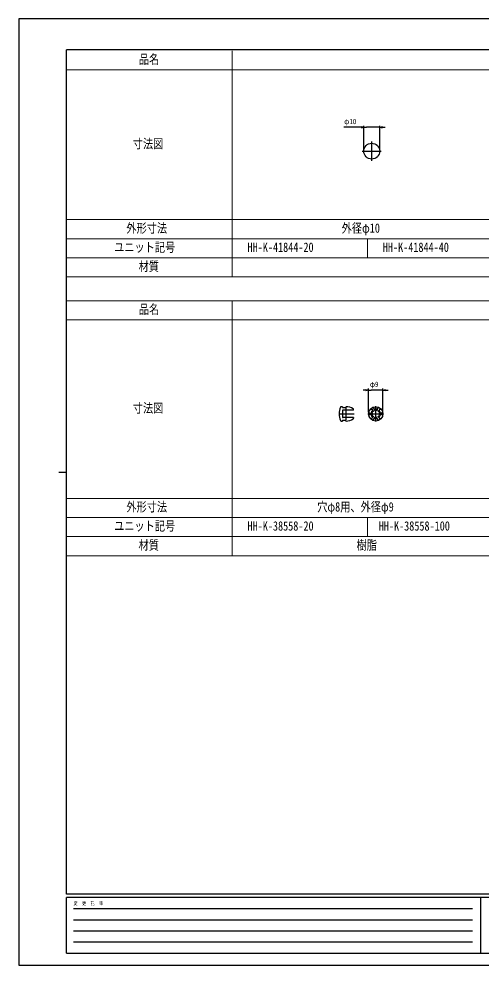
# Model space of a CAD drawing. Units: millimetres on the paper. Extents: x -420 to 420, y -297 to 297.
# Drawn here: x -420 to -130, y -297 to 297 of the extents above; entities that cross this region are included whole.
import ezdxf
from ezdxf.enums import TextEntityAlignment as Align

# ---------------------------------------------------------------- set-up
doc = ezdxf.new("R2010")
doc.units = ezdxf.units.MM
doc.layers.add('0-1_TABLE1', color=7, linetype='Continuous', lineweight=18)
for name, color, linetype in [('0-3_YKK_12', 2, 'Continuous'), ('0-4_YKK_13', 4, 'Continuous'), ('0-5_YKK_D', 6, 'Continuous'), ('0-6_YKK_ZWAK', 7, 'Continuous')]:
    doc.layers.add(name, color=color, linetype=linetype)
doc.styles.add('ＭＳ ゴシック', font='')
doc.styles.get('ＭＳ ゴシック').set_extended_font_data('MS Gothic')

msp = doc.modelspace()

# ---------------------------------------------------------------- linework, layer by layer
at = {"layer": '0-1_TABLE1'}
for p, q in [((-286.498, 277), (-286.498, 135)), ((-390.498, 265), (363.502, 265)), ((-390.498, 171), (363.502, 171)), ((-390.498, 159), (363.502, 159)), ((-201.498, 159), (-201.498, 147)), ((-390.498, 147), (363.502, 147)), ((-390.498, 135), (363.502, 135)), ((-390.498, 120), (363.502, 120)), ((-286.498, 120), (-286.498, -40)), ((-390.498, 108), (363.502, 108)), ((-390.498, -4), (363.502, -4)), ((-390.498, -16), (363.502, -16)), ((-201.498, -16), (-201.498, -28)), ((-390.498, -28), (363.502, -28)), ((-390.498, -40), (363.502, -40))]:
    msp.add_line(p, q, dxfattribs=at)
at = {"layer": '0-3_YKK_12'}
for p, q in [((-198.834, 207.971), (-198.834, 219.971)), ((-204.834, 213.971), (-192.834, 213.971)), ((-214.996, 45.34), (-214.996, 53.57)), ((-196.302, 44.17), (-196.302, 53.97)), ((-219.596, 49.07), (-209.833, 49.07)), ((-201.202, 49.07), (-191.402, 49.07)), ((-214.796, 45.57), (-215.196, 45.57))]:
    msp.add_line(p, q, dxfattribs=at)
for start, end in [(133.55505, 166.44495), (193.55505, 226.44495), (73.55505, 106.44495), (13.55505, 46.44495), (313.55505, 346.44495), (253.55505, 286.44495)]:
    msp.add_arc((-196.302, 49.07), 2.974, start, end, dxfattribs=at)
at = {"layer": '0-4_YKK_13'}
for p, q in [((-217.296, 53.57), (-218.078, 53.57)), ((-217.296, 53.57), (-217.296, 52.97)), ((-214.996, 53.57), (-215.296, 52.97)), ((-217.296, 52.97), (-215.296, 52.97)), ((-217.296, 50.97), (-217.296, 47.17)), ((-210.296, 51.47), (-216.796, 51.47)), ((-210.296, 51.47), (-210.296, 51.784)), ((-200.143, 49.748), (-200.751, 49.748)), ((-200.751, 48.393), (-200.143, 48.393)), ((-200.143, 49.748), (-199.115, 49.566)), ((-200.143, 48.393), (-199.115, 48.574)), ((-199.667, 52.058), (-198.809, 52.058)), ((-199.115, 49.566), (-198.173, 49.4)), ((-199.115, 48.574), (-198.173, 48.741)), ((-198.809, 52.058), (-198.138, 51.259)), ((-198.138, 51.259), (-197.524, 50.526)), ((-198.138, 46.882), (-197.524, 47.615)), ((-197.841, 53.299), (-197.279, 51.755)), ((-197.279, 51.755), (-196.952, 50.856)), ((-195.325, 51.755), (-195.652, 50.856)), ((-194.763, 53.299), (-195.325, 51.755)), ((-194.466, 51.259), (-195.081, 50.526)), ((-194.466, 46.882), (-195.081, 47.615)), ((-193.795, 52.058), (-194.466, 51.259)), ((-193.489, 49.566), (-194.431, 49.4)), ((-193.489, 48.574), (-194.431, 48.741)), ((-193.795, 52.058), (-192.937, 52.058)), ((-192.462, 49.748), (-193.489, 49.566)), ((-192.462, 48.393), (-193.489, 48.574)), ((-191.854, 49.748), (-192.462, 49.748)), ((-192.462, 48.393), (-191.854, 48.393)), ((-218.078, 44.57), (-217.296, 44.57)), ((-217.296, 45.17), (-215.296, 45.17)), ((-217.296, 45.17), (-217.296, 44.57)), ((-210.296, 46.67), (-216.796, 46.67)), ((-214.996, 44.57), (-215.296, 45.17)), ((-210.296, 46.67), (-210.296, 46.357)), ((-199.667, 46.083), (-198.809, 46.083)), ((-198.809, 46.083), (-198.138, 46.882)), ((-197.841, 44.842), (-197.279, 46.386)), ((-197.279, 46.386), (-196.952, 47.285)), ((-195.325, 46.386), (-195.652, 47.285)), ((-194.763, 44.842), (-195.325, 46.386)), ((-193.795, 46.083), (-194.466, 46.882)), ((-193.795, 46.083), (-192.937, 46.083))]:
    msp.add_line(p, q, dxfattribs=at)
for centre, radius in [((-198.834, 213.971), 5), ((-196.302, 49.07), 4.5)]:
    msp.add_circle(centre, radius, dxfattribs=at)
for centre, radius, start, end in [((-218.078, 53.07), 0.5, 90, 159.64559), ((-214.996, 45.57), 8, 55.9442, 90), ((-207.296, 49.07), 12, 159.64559, 200.35441), ((-216.796, 50.97), 0.5, 90, 180), ((-210.796, 51.784), 0.5, 0, 55.9442), ((-199.029, 50.059), 0.5, 260, 340.07181), ((-199.029, 48.082), 0.5, 19.92819, 100), ((-196.302, 49.07), 2.4, 139.92819, 160.07181), ((-196.302, 49.07), 2.4, 199.92819, 220.07181), ((-198.521, 50.937), 0.5, 319.92819, 40), ((-198.521, 47.204), 0.5, 320, 40.07181), ((-196.809, 51.926), 0.5, 200, 280.07181), ((-196.302, 49.07), 2.4, 79.92819, 100.07181), ((-195.795, 51.926), 0.5, 259.92819, 340), ((-194.083, 50.937), 0.5, 140, 220.07181), ((-194.083, 47.204), 0.5, 139.92819, 220), ((-196.302, 49.07), 2.4, 19.92819, 40.07181), ((-196.302, 49.07), 2.4, 319.92819, 340.07181), ((-193.576, 50.059), 0.5, 199.92819, 280), ((-193.576, 48.082), 0.5, 80, 160.07181), ((-218.078, 45.07), 0.5, 200.35441, 270), ((-216.796, 47.17), 0.5, 180, 270), ((-214.996, 52.57), 8, 270, 304.0558), ((-210.796, 46.357), 0.5, 304.0558, 0), ((-196.809, 46.215), 0.5, 79.92819, 160), ((-196.302, 49.07), 2.4, 259.92819, 280.07181), ((-195.795, 46.215), 0.5, 20, 100.07181)]:
    msp.add_arc(centre, radius, start, end, dxfattribs=at)
at = {"layer": '0-5_YKK_D'}
for p, q in [((-203.834, 228.971), (-216.414, 228.971)), ((-205.534, 228.971), (-207.234, 228.971)), ((-203.834, 228.971), (-205.534, 228.971)), ((-203.834, 214.971), (-203.834, 229.971)), ((-203.834, 228.971), (-202.134, 228.971)), ((-195.534, 228.971), (-202.134, 228.971)), ((-193.834, 228.971), (-195.534, 228.971)), ((-193.834, 214.971), (-193.834, 229.971)), ((-193.834, 228.971), (-192.134, 228.971)), ((-192.134, 228.971), (-190.434, 228.971)), ((-202.502, 63.97), (-204.202, 63.97)), ((-200.802, 63.97), (-202.502, 63.97)), ((-200.802, 50.07), (-200.802, 64.97)), ((-200.802, 63.97), (-199.102, 63.97)), ((-193.502, 63.97), (-199.102, 63.97)), ((-191.802, 63.97), (-193.502, 63.97)), ((-191.802, 50.07), (-191.802, 64.97)), ((-191.802, 63.97), (-190.102, 63.97)), ((-190.102, 63.97), (-188.402, 63.97))]:
    msp.add_line(p, q, dxfattribs=at)
for points in [[(-205.534, 229.427), (-203.834, 228.971), (-205.534, 228.516)], [(-192.134, 228.516), (-193.834, 228.971), (-192.134, 229.427)], [(-202.502, 64.426), (-200.802, 63.97), (-202.502, 63.515)], [(-190.102, 63.515), (-191.802, 63.97), (-190.102, 64.426)]]:
    msp.add_lwpolyline(points, dxfattribs=at)
at = {"layer": '0-6_YKK_ZWAK'}
for p, q in [((389.502, 277.5), (-390.498, 277.5)), ((-390.498, -252.5), (-390.498, 277.5)), ((-395.498, 12.5), (-390.498, 12.5)), ((389.502, -252.5), (-390.498, -252.5)), ((-130.498, -254.5), (-390.498, -254.5)), ((-390.498, -289.5), (-390.498, -254.5)), ((-130.498, -254.5), (-130.498, -289.5)), ((-0.498, -254.5), (-130.498, -254.5)), ((-386.248, -261.5), (-135.498, -261.5)), ((-386.248, -268.5), (-135.498, -268.5)), ((-386.248, -275.5), (-135.498, -275.5)), ((-386.248, -282.5), (-135.498, -282.5)), ((-390.498, -289.5), (-130.498, -289.5)), ((-130.498, -289.5), (-0.498, -289.5))]:
    msp.add_line(p, q, dxfattribs=at)
msp.add_lwpolyline([(-420.5, -297), (420.5, -297), (420.5, 297), (-420.5, 297)], close=True, dxfattribs=at)

# ---------------------------------------------------------------- texts
at = {"layer": '0-1_TABLE1', "style": 'ＭＳ ゴシック', "width": 0.8}
for s, p in [('品名', (-345.111, 267)), ('寸法図', (-348.951, 214)), ('外形寸法', (-353.005, 161)), ('外径φ10', (-217.711, 161)), ('ユニット記号', (-360.685, 149)), ('HH-K-41844-20', (-276.851, 149)), ('HH-K-41844-40', (-191.851, 149)), ('材質', (-345.325, 137)), ('品名', (-345.111, 110)), ('寸法図', (-348.951, 48)), ('外形寸法', (-353.005, -14)), ('穴φ8用、外径φ9', (-233.071, -14)), ('ユニット記号', (-360.685, -26)), ('HH-K-38558-20', (-276.851, -26)), ('HH-K-38558-100', (-194.411, -26)), ('材質', (-345.325, -38)), ('樹脂', (-208.325, -38))]:
    msp.add_text(s, height=5.865, dxfattribs=at).set_placement(p, align=Align.BOTTOM_LEFT)
at = {"layer": '0-5_YKK_D', "style": 'ＭＳ ゴシック', "width": 0.8}
for s, p in [('φ10', (-216.134, 229.971)), ('φ9', (-200.022, 64.97))]:
    msp.add_text(s, height=3.299, dxfattribs=at).set_placement(p, align=Align.BOTTOM_LEFT)
at = {"layer": '0-6_YKK_ZWAK', "style": 'ＭＳ ゴシック', "width": 0.8}
msp.add_text('変  更  記  事', height=2.199, dxfattribs=at).set_placement((-386.131, -260), align=Align.BOTTOM_LEFT)

doc.saveas('drawing.dxf')
